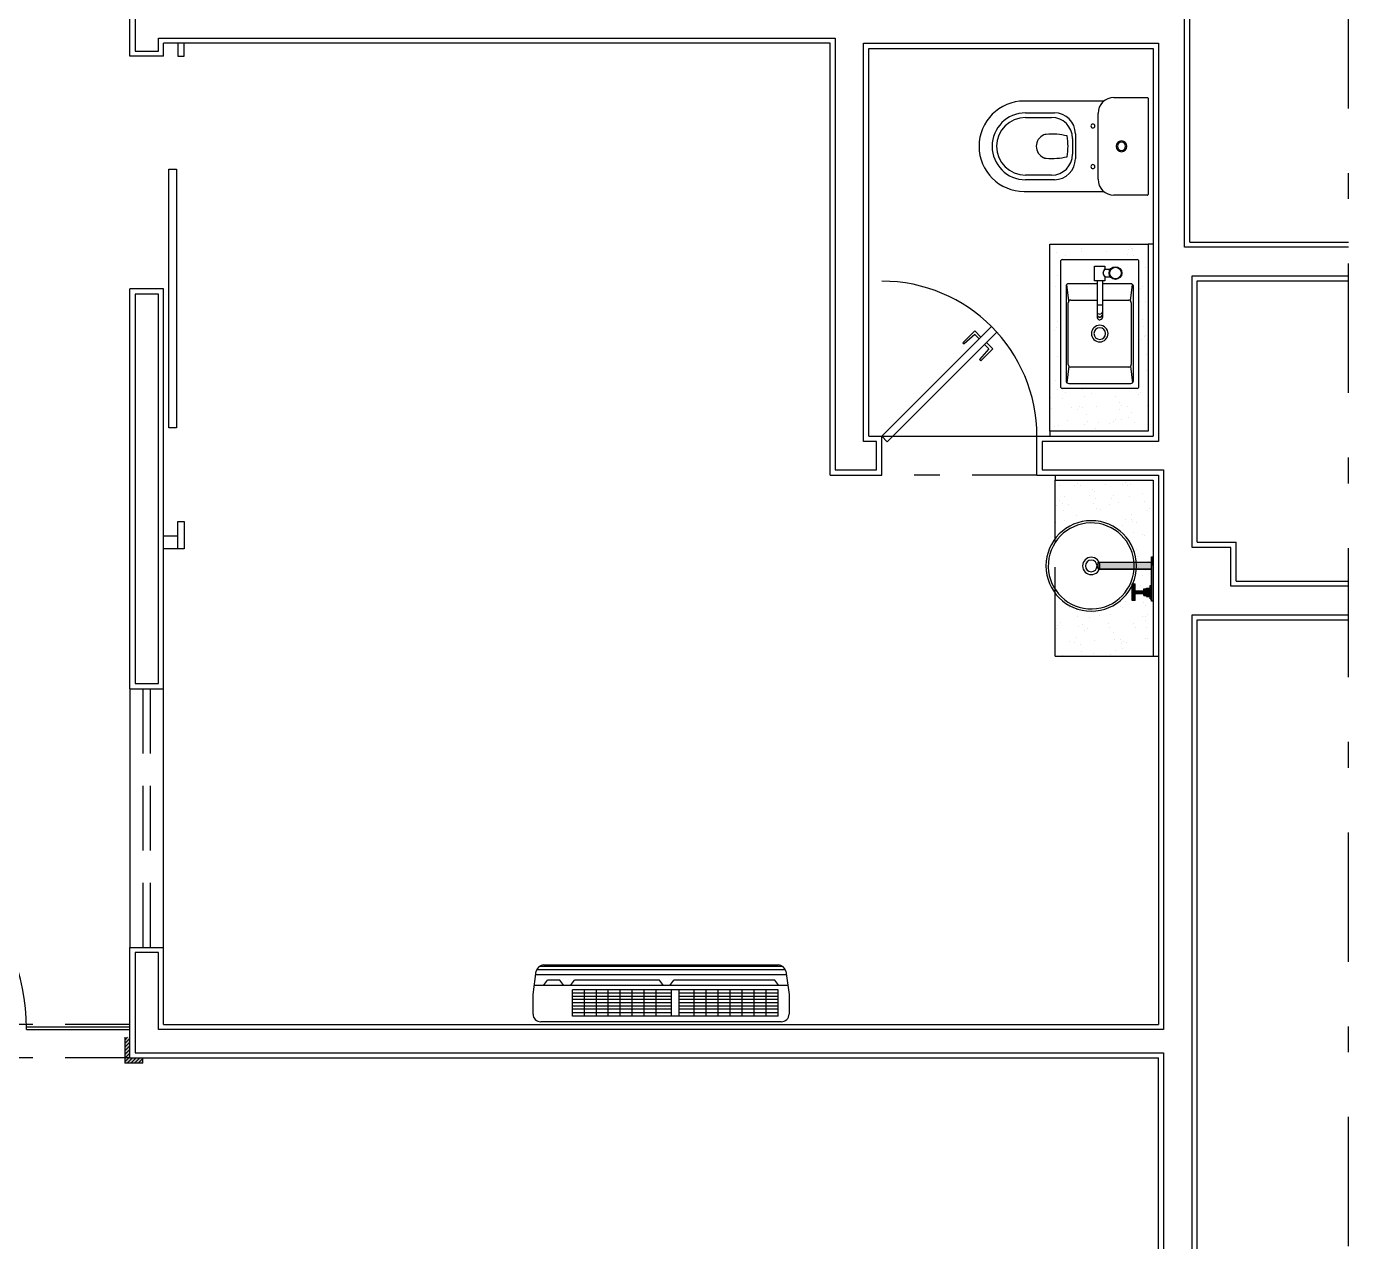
# Model space of a CAD drawing. Header units: millimetres. Extents: x 2317 to 2736, y 1295 to 1343.
# Drawn here: x 2623.78 to 2628.89, y 1310.83 to 1315.53 of the extents above; entities that cross this region are included whole.
import ezdxf

# ---------------------------------------------------------------- set-up
doc = ezdxf.new("R2010")
doc.units = ezdxf.units.MM
for name, pattern in [('CONTINU', [0]), ('DASHDOT', [1, 0.5, -0.25, 0, -0.25]), ('HIDDEN', [0.375, 0.25, -0.125])]:
    doc.linetypes.add(name, pattern=pattern)
doc.layers.add('ARQUITETONICO', color=8, linetype='Continuous')

msp = doc.modelspace()

# ---------------------------------------------------------------- hatches: boundary and pattern name
at = {"layer": 'ARQUITETONICO'}
h = msp.add_hatch(color=256, dxfattribs=at)
h.dxf.hatch_style = 1
h.paths.add_polyline_path([(2628.1334, 1313.4551), (2628.1334, 1313.4289), (2627.9278, 1313.4289), (2627.9271, 1313.442), (2627.9278, 1313.4551)])
h = msp.add_hatch(color=256, dxfattribs=at)
h.dxf.hatch_style = 1
h.paths.add_polyline_path([(2628.14, 1313.476), (2628.14, 1313.442), (2628.1334, 1313.442), (2628.1334, 1313.476)])
h = msp.add_hatch(color=256, dxfattribs=at)
h.dxf.hatch_style = 1
h.paths.add_polyline_path([(2628.14, 1313.442), (2628.14, 1313.3051), (2628.1334, 1313.3051), (2628.1334, 1313.442)])
h = msp.add_hatch(color=256, dxfattribs=at)
h.dxf.hatch_style = 1
h.paths.add_polyline_path([(2628.0697, 1313.3715), (2628.0697, 1313.3451), (2628.0588, 1313.3449), (2628.0588, 1313.3713)])
h = msp.add_hatch(color=256, dxfattribs=at)
h.dxf.hatch_style = 1
h.paths.add_polyline_path([(2628.0697, 1313.3446), (2628.0697, 1313.3336), (2628.0588, 1313.3338), (2628.0588, 1313.3444)])
h = msp.add_hatch(color=256, dxfattribs=at)
h.dxf.hatch_style = 1
h.paths.add_polyline_path([(2628.1036, 1313.3442), (2628.1036, 1313.334), (2628.0697, 1313.334), (2628.0697, 1313.3442)])
h = msp.add_hatch(color=256, dxfattribs=at)
h.dxf.hatch_style = 1
h.paths.add_polyline_path([(2628.1136, 1313.352), (2628.1136, 1313.3262), (2628.1036, 1313.3262), (2628.1036, 1313.352)])
h = msp.add_hatch(color=256, dxfattribs=at)
h.dxf.hatch_style = 1
h.paths.add_polyline_path([(2628.1283, 1313.3553), (2628.1283, 1313.3229), (2628.1136, 1313.3229), (2628.1136, 1313.3553)])
h = msp.add_hatch(color=256, dxfattribs=at)
h.dxf.hatch_style = 1
h.paths.add_polyline_path([(2628.1334, 1313.3651), (2628.1334, 1313.3131), (2628.1283, 1313.3131), (2628.1283, 1313.3651)])
h = msp.add_hatch(color=256, dxfattribs=at)
h.dxf.hatch_style = 1
h.paths.add_polyline_path([(2628.0697, 1313.3331), (2628.0697, 1313.3067), (2628.0588, 1313.3069), (2628.0588, 1313.3333)])
h = msp.add_hatch(color=256, dxfattribs=at)
h.dxf.hatch_style = 1
h.paths.add_polyline_path([(2624.163, 1311.5182), (2624.183, 1311.538), (2624.183, 1311.618), (2624.163, 1311.618)])
h.paths.add_polyline_path([(2624.163, 1311.518), (2624.233, 1311.518), (2624.233, 1311.538), (2624.183, 1311.538)])

# ---------------------------------------------------------------- linework, layer by layer
at = {"layer": 'ARQUITETONICO', "linetype": 'DASHDOT'}
msp.add_line((2628.895, 1308.61), (2628.895, 1322.855), dxfattribs=at)
msp.add_line((2628.895, 1308.61), (2628.895, 1322.855), dxfattribs=at)
at = {"layer": 'ARQUITETONICO'}
for p, q in [((2628.281, 1314.693), (2628.281, 1315.702)), ((2624.183, 1315.412), (2624.183, 1315.642)), ((2628.261, 1314.673), (2628.261, 1315.682)), ((2624.203, 1315.622), (2624.203, 1315.432)), ((2624.203, 1315.432), (2624.293, 1315.432)), ((2624.293, 1315.432), (2624.293, 1315.482)), ((2624.293, 1315.482), (2626.91, 1315.482)), ((2626.89, 1315.462), (2624.313, 1315.462)), ((2624.313, 1315.412), (2624.313, 1315.462)), ((2624.368, 1315.462), (2624.368, 1315.412)), ((2624.393, 1315.412), (2624.393, 1315.462)), ((2626.89, 1313.792), (2626.89, 1315.462)), ((2626.91, 1315.482), (2626.91, 1313.812)), ((2627.02, 1313.922), (2627.02, 1315.462)), ((2627.02, 1315.462), (2628.16, 1315.462)), ((2627.04, 1315.442), (2628.14, 1315.442)), ((2627.04, 1313.942), (2627.04, 1315.442)), ((2628.14, 1315.442), (2628.14, 1313.942)), ((2628.16, 1315.462), (2628.16, 1313.922)), ((2624.313, 1315.412), (2624.183, 1315.412)), ((2624.368, 1315.412), (2624.393, 1315.412)), ((2627.949, 1315.2385), (2627.6411, 1315.2385)), ((2627.9875, 1315.2521), (2628.1173, 1315.2521)), ((2628.12, 1315.2494), (2628.12, 1314.8776)), ((2627.6458, 1315.1928), (2627.7574, 1315.1928)), ((2627.9262, 1314.9362), (2627.9262, 1315.1908)), ((2627.6458, 1315.1751), (2627.7464, 1315.1751)), ((2627.8276, 1315.094), (2627.8276, 1315.033)), ((2627.8385, 1315.1117), (2627.8385, 1315.0153)), ((2624.333, 1313.9752), (2624.333, 1314.9752)), ((2624.333, 1314.9752), (2624.363, 1314.9752)), ((2624.363, 1314.9752), (2624.363, 1313.9752)), ((2627.7464, 1314.9519), (2627.6458, 1314.9519)), ((2627.7574, 1314.9342), (2627.6458, 1314.9342)), ((2627.6411, 1314.8885), (2627.949, 1314.8885)), ((2628.1173, 1314.8749), (2627.9875, 1314.8749)), ((2627.7956, 1314.6842), (2627.7956, 1314.6842)), ((2627.8635, 1314.6696), (2627.8635, 1314.6696)), ((2628.044, 1314.6652), (2628.044, 1314.6652)), ((2628.0526, 1314.6745), (2628.0526, 1314.6745)), ((2628.0556, 1314.6682), (2628.0556, 1314.6682)), ((2628.0609, 1314.6676), (2628.0609, 1314.6676)), ((2628.14, 1314.685), (2628.12, 1314.685)), ((2628.12, 1314.685), (2628.12, 1313.962)), ((2628.895, 1314.673), (2628.261, 1314.673)), ((2628.281, 1314.693), (2628.895, 1314.693)), ((2627.7643, 1314.6517), (2627.7643, 1314.6517)), ((2627.7829, 1314.1313), (2627.7829, 1314.6213)), ((2627.7879, 1314.6263), (2628.0779, 1314.6263)), ((2627.8011, 1314.6429), (2627.8011, 1314.6429)), ((2627.8622, 1314.6549), (2627.8622, 1314.6549)), ((2627.9284, 1314.6272), (2627.9284, 1314.6272)), ((2627.9601, 1314.6581), (2627.9601, 1314.6581)), ((2628.042, 1314.6468), (2628.042, 1314.6468)), ((2628.0579, 1314.6613), (2628.0579, 1314.6613)), ((2628.0643, 1314.6411), (2628.0643, 1314.6411)), ((2628.0829, 1314.6213), (2628.0829, 1314.1313)), ((2627.7681, 1314.5655), (2627.7681, 1314.5655)), ((2627.9553, 1314.5889), (2627.9746, 1314.5889)), ((2628.1082, 1314.5958), (2628.1082, 1314.5958)), ((2628.29, 1313.512), (2628.29, 1314.563)), ((2628.29, 1314.563), (2628.895, 1314.563)), ((2624.183, 1312.9655), (2624.183, 1314.512)), ((2624.313, 1314.512), (2624.183, 1314.512)), ((2624.313, 1312.9655), (2624.313, 1314.512)), ((2627.7637, 1314.5217), (2627.7637, 1314.5217)), ((2627.8029, 1314.5221), (2627.8029, 1314.1563)), ((2627.8139, 1314.4658), (2627.8059, 1314.5291)), ((2627.9226, 1314.5321), (2627.8129, 1314.5321)), ((2628.0529, 1314.5321), (2627.9433, 1314.5321)), ((2627.9546, 1314.5587), (2627.9738, 1314.5587)), ((2628.052, 1314.4658), (2628.06, 1314.5291)), ((2628.0629, 1314.1563), (2628.0629, 1314.5221)), ((2628.0886, 1314.5125), (2628.0886, 1314.5125)), ((2628.0972, 1314.5218), (2628.0972, 1314.5218)), ((2628.31, 1314.543), (2628.895, 1314.543)), ((2628.31, 1313.532), (2628.31, 1314.543)), ((2624.293, 1314.492), (2624.203, 1314.492)), ((2624.203, 1314.492), (2624.203, 1312.9855)), ((2624.293, 1312.9855), (2624.293, 1314.492)), ((2627.8209, 1314.4687), (2627.9226, 1314.4687)), ((2627.9433, 1314.4687), (2628.0449, 1314.4687)), ((2628.0823, 1314.5044), (2628.0823, 1314.5044)), ((2628.0878, 1314.4631), (2628.0878, 1314.4631)), ((2628.1099, 1314.4628), (2628.1099, 1314.4628)), ((2627.8109, 1314.3392), (2627.8109, 1314.4587)), ((2628.0549, 1314.4587), (2628.0549, 1314.2197)), ((2627.5142, 1314.3663), (2627.09, 1313.942)), ((2627.5355, 1314.3451), (2627.5142, 1314.3663)), ((2627.7664, 1314.3622), (2627.7664, 1314.3622)), ((2627.7686, 1314.3845), (2627.7686, 1314.3845)), ((2628.0969, 1314.3941), (2628.0969, 1314.3941)), ((2628.1003, 1314.3676), (2628.1003, 1314.3676)), ((2627.1112, 1313.9208), (2627.5355, 1314.3451)), ((2627.4493, 1314.3499), (2627.4033, 1314.3039)), ((2627.4497, 1314.3354), (2627.408, 1314.2993)), ((2627.4736, 1314.3257), (2627.4493, 1314.3499)), ((2627.4666, 1314.3186), (2627.4497, 1314.3354)), ((2627.7578, 1314.3528), (2627.7578, 1314.3528)), ((2627.8109, 1314.2197), (2627.8109, 1314.3392)), ((2628.0927, 1314.3156), (2628.0927, 1314.3156)), ((2628.1058, 1314.3263), (2628.1058, 1314.3263)), ((2628.1093, 1314.3329), (2628.1093, 1314.3329)), ((2627.4033, 1314.3039), (2627.408, 1314.2993)), ((2627.5046, 1314.2806), (2627.4685, 1314.2388)), ((2627.5191, 1314.2802), (2627.4731, 1314.2342)), ((2627.4878, 1314.2974), (2627.5046, 1314.2806)), ((2627.4948, 1314.3044), (2627.5191, 1314.2802)), ((2628.1149, 1314.2573), (2628.1149, 1314.2573)), ((2627.4731, 1314.2342), (2627.4685, 1314.2388)), ((2627.7703, 1314.2515), (2627.7703, 1314.2515)), ((2627.8139, 1314.2126), (2627.8059, 1314.1492)), ((2628.0449, 1314.2097), (2627.8209, 1314.2097)), ((2628.052, 1314.2126), (2628.06, 1314.1492)), ((2628.1183, 1314.2309), (2628.1183, 1314.2309)), ((2627.7619, 1314.1559), (2627.7619, 1314.1559)), ((2628.1142, 1314.1957), (2628.1142, 1314.1957)), ((2627.7697, 1314.1216), (2627.7697, 1314.1216)), ((2628.0779, 1314.1263), (2627.7879, 1314.1263)), ((2627.8021, 1314.1116), (2627.8021, 1314.1116)), ((2627.8129, 1314.1463), (2628.0529, 1314.1463)), ((2627.8676, 1314.1248), (2627.8676, 1314.1248)), ((2627.9019, 1314.1073), (2627.9019, 1314.1073)), ((2628.0824, 1314.1029), (2628.0824, 1314.1029)), ((2628.091, 1314.1123), (2628.091, 1314.1123)), ((2627.7423, 1314.0904), (2627.7423, 1314.0904)), ((2627.7884, 1314.0901), (2627.7884, 1314.0901)), ((2627.8223, 1314.0531), (2627.8223, 1314.0531)), ((2627.8555, 1314.0568), (2627.8555, 1314.0568)), ((2627.8665, 1314.054), (2627.8665, 1314.054)), ((2627.8731, 1314.0959), (2627.8731, 1314.0959)), ((2627.9201, 1314.0563), (2627.9201, 1314.0563)), ((2627.9937, 1314.0951), (2627.9937, 1314.0951)), ((2628.0075, 1314.0738), (2628.0075, 1314.0738)), ((2628.018, 1314.0595), (2628.018, 1314.0595)), ((2628.0419, 1314.0587), (2628.0419, 1314.0587)), ((2628.1159, 1314.0627), (2628.1159, 1314.0627)), ((2627.7477, 1314.0491), (2627.7477, 1314.0491)), ((2627.8065, 1314.0032), (2627.8065, 1314.0032)), ((2627.847, 1314.0474), (2627.847, 1314.0474)), ((2627.8821, 1314.0269), (2627.8821, 1314.0269)), ((2627.8856, 1314.0005), (2627.8856, 1314.0005)), ((2627.9955, 1314.0082), (2627.9955, 1314.0082)), ((2628.011, 1314.0473), (2628.011, 1314.0473)), ((2628.0164, 1314.006), (2628.0164, 1314.006)), ((2628.0431, 1314.014), (2628.0431, 1314.014)), ((2628.0568, 1314.0354), (2628.0568, 1314.0354)), ((2624.363, 1313.9752), (2624.333, 1313.9752)), ((2628.12, 1313.962), (2627.74, 1313.962)), ((2627.74, 1313.962), (2627.74, 1313.942)), ((2627.7568, 1313.9801), (2627.7568, 1313.9801)), ((2627.7746, 1313.9844), (2627.7746, 1313.9844)), ((2627.8725, 1313.9876), (2627.8725, 1313.9876)), ((2627.9159, 1313.973), (2627.9159, 1313.973)), ((2627.9296, 1313.9944), (2627.9296, 1313.9944)), ((2627.9704, 1313.9908), (2627.9704, 1313.9908)), ((2627.987, 1313.9988), (2627.987, 1313.9988)), ((2628.0683, 1313.994), (2628.0683, 1313.994)), ((2627.07, 1313.922), (2627.02, 1313.922)), ((2627.04, 1313.942), (2627.09, 1313.942)), ((2627.07, 1313.812), (2627.07, 1313.922)), ((2627.09, 1313.792), (2627.09, 1313.942)), ((2627.09, 1313.942), (2627.69, 1313.942)), ((2627.09, 1313.942), (2627.1112, 1313.9208)), ((2627.69, 1313.792), (2627.69, 1313.942)), ((2627.69, 1313.942), (2628.14, 1313.942)), ((2628.16, 1313.922), (2627.71, 1313.922)), ((2627.71, 1313.922), (2627.71, 1313.812)), ((2626.91, 1313.812), (2627.07, 1313.812)), ((2627.71, 1313.812), (2628.18, 1313.812)), ((2628.18, 1313.812), (2628.18, 1311.648)), ((2626.89, 1313.792), (2627.09, 1313.792)), ((2627.69, 1313.792), (2628.16, 1313.792)), ((2627.76, 1313.792), (2627.76, 1313.772)), ((2627.76, 1313.5457), (2627.76, 1313.772)), ((2627.76, 1313.772), (2628.14, 1313.772)), ((2627.7784, 1313.7516), (2627.7784, 1313.7516)), ((2627.8369, 1313.7519), (2627.8369, 1313.7519)), ((2627.8455, 1313.7612), (2627.8455, 1313.7612)), ((2627.8566, 1313.7507), (2627.8566, 1313.7507)), ((2627.9545, 1313.7539), (2627.9545, 1313.7539)), ((2628.0197, 1313.7553), (2628.0197, 1313.7553)), ((2628.0318, 1313.7632), (2628.0318, 1313.7632)), ((2628.0417, 1313.7499), (2628.0417, 1313.7499)), ((2628.0523, 1313.7571), (2628.0523, 1313.7571)), ((2628.14, 1313.772), (2628.14, 1313.092)), ((2628.16, 1313.792), (2628.16, 1311.668)), ((2627.779, 1313.6947), (2627.779, 1313.6947)), ((2627.7964, 1313.7077), (2627.7964, 1313.7077)), ((2627.8925, 1313.7143), (2627.8925, 1313.7143)), ((2627.9062, 1313.7357), (2627.9062, 1313.7357)), ((2627.9129, 1313.7295), (2627.9129, 1313.7295)), ((2627.9164, 1313.703), (2627.9164, 1313.703)), ((2627.9769, 1313.7033), (2627.9769, 1313.7033)), ((2627.9855, 1313.7127), (2627.9855, 1313.7127)), ((2628.0472, 1313.7086), (2628.0472, 1313.7086)), ((2628.0978, 1313.7192), (2628.0978, 1313.7192)), ((2627.7653, 1313.6732), (2627.7653, 1313.6732)), ((2627.7875, 1313.6826), (2627.7875, 1313.6826)), ((2627.791, 1313.6562), (2627.791, 1313.6562)), ((2627.8113, 1313.679), (2627.8113, 1313.679)), ((2627.9091, 1313.6822), (2627.9091, 1313.6822)), ((2627.9218, 1313.6617), (2627.9218, 1313.6617)), ((2627.9364, 1313.6591), (2627.9364, 1313.6591)), ((2627.9706, 1313.6782), (2627.9706, 1313.6782)), ((2628.007, 1313.6854), (2628.007, 1313.6854)), ((2628.1049, 1313.6886), (2628.1049, 1313.6886)), ((2628.1169, 1313.6547), (2628.1169, 1313.6547)), ((2628.1255, 1313.6641), (2628.1255, 1313.6641)), ((2624.368, 1313.507), (2624.368, 1313.612)), ((2624.368, 1313.612), (2624.393, 1313.612)), ((2624.393, 1313.612), (2624.393, 1313.507)), ((2627.7636, 1313.6103), (2627.7636, 1313.6103)), ((2627.7964, 1313.6149), (2627.7964, 1313.6149)), ((2627.8434, 1313.6372), (2627.8434, 1313.6372)), ((2627.8615, 1313.6135), (2627.8615, 1313.6135)), ((2627.9594, 1313.6167), (2627.9594, 1313.6167)), ((2628.02, 1313.5971), (2628.02, 1313.5971)), ((2628.0337, 1313.6185), (2628.0337, 1313.6185)), ((2628.0563, 1313.6396), (2628.0563, 1313.6396)), ((2628.0573, 1313.6199), (2628.0573, 1313.6199)), ((2628.0597, 1313.6131), (2628.0597, 1313.6131)), ((2628.0764, 1313.6105), (2628.0764, 1313.6105)), ((2624.313, 1313.557), (2624.368, 1313.557)), ((2628.0301, 1313.5599), (2628.0301, 1313.5599)), ((2628.0652, 1313.5718), (2628.0652, 1313.5718)), ((2628.0981, 1313.561), (2628.0981, 1313.561)), ((2628.1043, 1313.5586), (2628.1043, 1313.5586)), ((2624.393, 1313.507), (2624.313, 1313.507)), ((2628.0743, 1313.5028), (2628.0743, 1313.5028)), ((2628.44, 1313.512), (2628.29, 1313.512)), ((2628.31, 1313.532), (2628.46, 1313.532)), ((2628.44, 1313.362), (2628.44, 1313.512)), ((2628.46, 1313.382), (2628.46, 1313.532)), ((2628.0777, 1313.4764), (2628.0777, 1313.4764)), ((2628.121, 1313.4578), (2628.121, 1313.4578)), ((2628.0747, 1313.4072), (2628.0747, 1313.4072)), ((2628.0832, 1313.4351), (2628.0832, 1313.4351)), ((2628.0984, 1313.4028), (2628.0984, 1313.4028)), ((2628.1092, 1313.4214), (2628.1092, 1313.4214)), ((2628.0584, 1313.357), (2628.0584, 1313.357)), ((2628.0923, 1313.3661), (2628.0923, 1313.3661)), ((2628.0957, 1313.3396), (2628.0957, 1313.3396)), ((2628.895, 1313.362), (2628.44, 1313.362)), ((2628.46, 1313.382), (2628.895, 1313.382)), ((2627.76, 1313.092), (2627.76, 1313.3357)), ((2627.7902, 1313.2981), (2627.7902, 1313.2981)), ((2628.013, 1313.2853), (2628.013, 1313.2853)), ((2628.0342, 1313.3021), (2628.0342, 1313.3021)), ((2628.1012, 1313.2983), (2628.1012, 1313.2983)), ((2628.1109, 1313.2885), (2628.1109, 1313.2885)), ((2627.8173, 1313.2789), (2627.8173, 1313.2789)), ((2627.8415, 1313.2724), (2627.8415, 1313.2724)), ((2627.845, 1313.246), (2627.845, 1313.246)), ((2627.8934, 1313.2397), (2627.8934, 1313.2397)), ((2627.907, 1313.2611), (2627.907, 1313.2611)), ((2627.9302, 1313.2496), (2627.9302, 1313.2496)), ((2627.9758, 1313.2515), (2627.9758, 1313.2515)), ((2628.0206, 1313.2807), (2628.0206, 1313.2807)), ((2628.0987, 1313.2446), (2628.0987, 1313.2446)), ((2628.1107, 1313.2452), (2628.1107, 1313.2452)), ((2628.1193, 1313.2545), (2628.1193, 1313.2545)), ((2628.29, 1308.29), (2628.29, 1313.252)), ((2628.29, 1313.252), (2628.895, 1313.252)), ((2627.7662, 1313.1986), (2627.7662, 1313.1986)), ((2627.7696, 1313.2102), (2627.7696, 1313.2102)), ((2627.7798, 1313.2201), (2627.7798, 1313.2201)), ((2627.8504, 1313.2047), (2627.8504, 1313.2047)), ((2627.8675, 1313.2134), (2627.8675, 1313.2134)), ((2627.8753, 1313.1896), (2627.8753, 1313.1896)), ((2627.8839, 1313.199), (2627.8839, 1313.199)), ((2627.9654, 1313.2166), (2627.9654, 1313.2166)), ((2627.9715, 1313.2036), (2627.9715, 1313.2036)), ((2627.9849, 1313.1825), (2627.9849, 1313.1825)), ((2628.0633, 1313.2198), (2628.0633, 1313.2198)), ((2628.0702, 1313.201), (2628.0702, 1313.201)), ((2628.1103, 1313.2293), (2628.1103, 1313.2293)), ((2628.1137, 1313.2029), (2628.1137, 1313.2029)), ((2628.31, 1313.232), (2628.895, 1313.232)), ((2628.31, 1308.31), (2628.31, 1313.232)), ((2627.8167, 1313.1489), (2627.8167, 1313.1489)), ((2627.8348, 1313.1454), (2627.8348, 1313.1454)), ((2627.8443, 1313.1626), (2627.8443, 1313.1626)), ((2627.8595, 1313.1357), (2627.8595, 1313.1357)), ((2627.9145, 1313.1521), (2627.9145, 1313.1521)), ((2627.9884, 1313.1561), (2627.9884, 1313.1561)), ((2628.0124, 1313.1553), (2628.0124, 1313.1553)), ((2628.0153, 1313.141), (2628.0153, 1313.141)), ((2628.0239, 1313.1504), (2628.0239, 1313.1504)), ((2628.0345, 1313.1439), (2628.0345, 1313.1439)), ((2628.1103, 1313.1585), (2628.1103, 1313.1585)), ((2628.1192, 1313.1616), (2628.1192, 1313.1616)), ((2627.76, 1313.092), (2628.14, 1313.092)), ((2627.7885, 1313.0949), (2627.7885, 1313.0949)), ((2627.863, 1313.1092), (2627.863, 1313.1092)), ((2627.9073, 1313.1029), (2627.9073, 1313.1029)), ((2627.9748, 1313.0968), (2627.9748, 1313.0968)), ((2627.9938, 1313.1148), (2627.9938, 1313.1148)), ((2628.0209, 1313.1225), (2628.0209, 1313.1225)), ((2628.1283, 1313.0926), (2628.1283, 1313.0926)), ((2628.14, 1313.092), (2628.16, 1313.092)), ((2624.203, 1312.9855), (2624.293, 1312.9855)), ((2624.183, 1312.9655), (2624.313, 1312.9655)), ((2624.183, 1312.9655), (2624.183, 1311.9655)), ((2624.313, 1311.9655), (2624.313, 1312.9655)), ((2624.183, 1311.538), (2624.183, 1311.9655)), ((2624.183, 1311.9655), (2624.313, 1311.9655)), ((2624.313, 1311.668), (2624.313, 1311.9655)), ((2624.293, 1311.9455), (2624.203, 1311.9455)), ((2624.203, 1311.9455), (2624.203, 1311.558)), ((2624.293, 1311.648), (2624.293, 1311.9455)), ((2623.783, 1311.648), (2623.783, 1311.658)), ((2623.783, 1311.658), (2624.183, 1311.658)), ((2624.313, 1311.668), (2628.16, 1311.668)), ((2623.783, 1311.648), (2624.183, 1311.648)), ((2624.163, 1311.618), (2624.163, 1311.518)), ((2624.163, 1311.6074), (2624.1735, 1311.618)), ((2624.163, 1311.5933), (2624.183, 1311.6133)), ((2624.163, 1311.5792), (2624.183, 1311.5992)), ((2628.18, 1311.648), (2624.293, 1311.648)), ((2624.163, 1311.565), (2624.183, 1311.585)), ((2624.163, 1311.5509), (2624.183, 1311.5709)), ((2624.163, 1311.5367), (2624.183, 1311.5567)), ((2624.203, 1311.558), (2628.18, 1311.558)), ((2628.18, 1311.558), (2628.18, 1308.318)), ((2624.163, 1311.5226), (2624.183, 1311.5426)), ((2624.233, 1311.518), (2624.163, 1311.518)), ((2624.1725, 1311.518), (2624.1925, 1311.538)), ((2624.183, 1311.538), (2628.16, 1311.538)), ((2624.1867, 1311.518), (2624.2067, 1311.538)), ((2624.2008, 1311.518), (2624.2208, 1311.538)), ((2624.215, 1311.518), (2624.233, 1311.536)), ((2624.2291, 1311.518), (2624.233, 1311.5219)), ((2624.233, 1311.518), (2624.233, 1311.538)), ((2628.16, 1308.338), (2628.16, 1311.538))]:
    msp.add_line(p, q, dxfattribs=at)
at = {"layer": 'ARQUITETONICO', "linetype": 'Continuous'}
for p, q in [((2627.74, 1314.685), (2628.12, 1314.685)), ((2627.74, 1313.962), (2627.74, 1314.685))]:
    msp.add_line(p, q, dxfattribs=at)
at = {"layer": 'ARQUITETONICO', "linetype": 'DASHDOT', "ltscale": 0.5}
for p, q in [((2627.69, 1313.792), (2627.09, 1313.792)), ((2624.183, 1311.668), (2622.983, 1311.668)), ((2624.183, 1311.538), (2622.983, 1311.538))]:
    msp.add_line(p, q, dxfattribs=at)
at = {"layer": 'ARQUITETONICO', "linetype": 'HIDDEN', "ltscale": 0.2}
msp.add_line((2627.76, 1313.3357), (2627.76, 1313.5457), dxfattribs=at)
at = {"layer": 'ARQUITETONICO', "linetype": 'CONTINU'}
for p, q in [((2627.9266, 1313.442), (2627.9273, 1313.4551)), ((2627.9266, 1313.442), (2627.9267, 1313.442)), ((2627.9266, 1313.442), (2627.9267, 1313.442)), ((2627.9273, 1313.4289), (2627.9266, 1313.442)), ((2627.9267, 1313.442), (2627.9269, 1313.442)), ((2627.9267, 1313.442), (2627.9269, 1313.442)), ((2627.9269, 1313.442), (2627.9271, 1313.442)), ((2627.9269, 1313.442), (2627.9271, 1313.442)), ((2627.9271, 1313.442), (2627.9278, 1313.4551)), ((2627.9278, 1313.4289), (2627.9271, 1313.442)), ((2627.9273, 1313.4551), (2627.9274, 1313.4553)), ((2627.9274, 1313.4551), (2627.9273, 1313.4551)), ((2627.9273, 1313.4551), (2627.9273, 1313.4551)), ((2627.9273, 1313.4551), (2627.9273, 1313.4551)), ((2627.9273, 1313.4551), (2627.9273, 1313.4551)), ((2627.9273, 1313.4551), (2627.9273, 1313.4551)), ((2627.9273, 1313.4551), (2627.9273, 1313.4551)), ((2627.9274, 1313.4553), (2627.9276, 1313.4555)), ((2627.9274, 1313.4551), (2627.9274, 1313.4551)), ((2627.9274, 1313.4551), (2627.9274, 1313.4551)), ((2627.9274, 1313.4551), (2627.9274, 1313.4551)), ((2627.9274, 1313.4551), (2627.9274, 1313.4551)), ((2627.9274, 1313.4551), (2627.9275, 1313.4551)), ((2627.9275, 1313.4551), (2627.9275, 1313.4551)), ((2627.9275, 1313.4551), (2627.9276, 1313.4551)), ((2627.9276, 1313.4555), (2627.9278, 1313.4556)), ((2627.9276, 1313.4551), (2627.9276, 1313.4551)), ((2627.9276, 1313.4551), (2627.9276, 1313.4551)), ((2627.9278, 1313.4551), (2627.9276, 1313.4551)), ((2627.9278, 1313.4551), (2627.9278, 1313.4556)), ((2627.9278, 1313.4556), (2628.1334, 1313.4556)), ((2627.9278, 1313.4551), (2628.1334, 1313.4551)), ((2628.1334, 1313.476), (2628.14, 1313.476)), ((2628.1334, 1313.3051), (2628.1334, 1313.476)), ((2628.14, 1313.3051), (2628.14, 1313.476)), ((2627.9273, 1313.4289), (2627.9274, 1313.4287)), ((2627.9274, 1313.4289), (2627.9273, 1313.4289)), ((2627.9273, 1313.4289), (2627.9273, 1313.4289)), ((2627.9273, 1313.4289), (2627.9273, 1313.4289)), ((2627.9273, 1313.4289), (2627.9273, 1313.4289)), ((2627.9273, 1313.4289), (2627.9273, 1313.4289)), ((2627.9274, 1313.4289), (2627.9274, 1313.4289)), ((2627.9274, 1313.4289), (2627.9274, 1313.4289)), ((2627.9274, 1313.4289), (2627.9274, 1313.4289)), ((2627.9274, 1313.4289), (2627.9274, 1313.4289)), ((2627.9274, 1313.4289), (2627.9275, 1313.4289)), ((2627.9274, 1313.4287), (2627.9276, 1313.4285)), ((2627.9275, 1313.4289), (2627.9275, 1313.4289)), ((2627.9275, 1313.4289), (2627.9276, 1313.4289)), ((2627.9276, 1313.4289), (2627.9276, 1313.4289)), ((2627.9276, 1313.4289), (2627.9277, 1313.4289)), ((2627.9276, 1313.4285), (2627.9278, 1313.4284)), ((2627.9277, 1313.4289), (2627.9278, 1313.4289)), ((2627.9278, 1313.4284), (2627.9278, 1313.4289)), ((2627.9278, 1313.4289), (2628.1334, 1313.4289)), ((2627.9278, 1313.4284), (2628.1334, 1313.4284)), ((2628.0588, 1313.3713), (2628.0697, 1313.3715)), ((2628.0588, 1313.3069), (2628.0588, 1313.3713)), ((2628.0588, 1313.3449), (2628.0697, 1313.3451)), ((2628.0588, 1313.3444), (2628.0697, 1313.3446)), ((2628.0697, 1313.3451), (2628.0697, 1313.3715)), ((2628.0697, 1313.3449), (2628.0697, 1313.3451)), ((2628.0697, 1313.3446), (2628.0697, 1313.3449)), ((2628.0697, 1313.3336), (2628.0697, 1313.3446)), ((2628.0697, 1313.3446), (2628.0697, 1313.3446)), ((2628.0697, 1313.3446), (2628.0697, 1313.3446)), ((2628.0697, 1313.3442), (2628.1036, 1313.3442)), ((2628.1036, 1313.3262), (2628.1036, 1313.352)), ((2628.1036, 1313.352), (2628.1136, 1313.352)), ((2628.1136, 1313.3229), (2628.1136, 1313.3553)), ((2628.1136, 1313.3553), (2628.1283, 1313.3553)), ((2628.1283, 1313.3131), (2628.1283, 1313.3651)), ((2628.1283, 1313.3651), (2628.1334, 1313.3651)), ((2628.0697, 1313.3336), (2628.0588, 1313.3338)), ((2628.0697, 1313.3331), (2628.0588, 1313.3333)), ((2628.0697, 1313.3067), (2628.0588, 1313.3069)), ((2628.0697, 1313.334), (2628.1036, 1313.334)), ((2628.0697, 1313.3333), (2628.0697, 1313.3336)), ((2628.0697, 1313.3336), (2628.0697, 1313.3336)), ((2628.0697, 1313.3336), (2628.0697, 1313.3336)), ((2628.0697, 1313.3331), (2628.0697, 1313.3333)), ((2628.0697, 1313.3067), (2628.0697, 1313.3331)), ((2628.1036, 1313.3262), (2628.1136, 1313.3262)), ((2628.1136, 1313.3229), (2628.1283, 1313.3229)), ((2628.1283, 1313.3131), (2628.1334, 1313.3131)), ((2628.14, 1313.3051), (2628.1334, 1313.3051))]:
    msp.add_line(p, q, dxfattribs=at)
at = {"layer": 'ARQUITETONICO', "linetype": 'HIDDEN'}
for p, q in [((2624.233, 1312.9655), (2624.233, 1311.9655)), ((2624.263, 1311.9655), (2624.263, 1312.9655))]:
    msp.add_line(p, q, dxfattribs=at)
at = {"layer": 'ARQUITETONICO', "ltscale": 0.5}
for p, q in [((2625.7415, 1311.783), (2625.7539, 1311.8732)), ((2626.721, 1311.8592), (2625.7519, 1311.8592)), ((2626.7175, 1311.8789), (2625.7555, 1311.8789)), ((2626.7074, 1311.8921), (2625.7655, 1311.8921)), ((2625.7834, 1311.898), (2626.6895, 1311.898)), ((2626.7191, 1311.8732), (2626.7315, 1311.783)), ((2626.7267, 1311.818), (2625.7463, 1311.818)), ((2625.7815, 1311.818), (2625.7969, 1311.8382)), ((2625.8455, 1311.8382), (2625.7969, 1311.8382)), ((2625.8609, 1311.818), (2625.8455, 1311.8382)), ((2625.886, 1311.818), (2625.9015, 1311.8382)), ((2626.2306, 1311.8382), (2625.9015, 1311.8382)), ((2626.246, 1311.818), (2626.2306, 1311.8382)), ((2626.2705, 1311.818), (2626.286, 1311.8382)), ((2626.676, 1311.8382), (2626.286, 1311.8382)), ((2626.6915, 1311.818), (2626.676, 1311.8382)), ((2625.7415, 1311.708), (2625.7415, 1311.783)), ((2626.4115, 1311.801), (2625.894, 1311.801)), ((2625.894, 1311.6992), (2625.894, 1311.801)), ((2626.2765, 1311.7885), (2625.894, 1311.7885)), ((2626.2765, 1311.776), (2625.894, 1311.776)), ((2626.2765, 1311.7635), (2625.894, 1311.7635)), ((2626.2765, 1311.751), (2625.894, 1311.751)), ((2625.9402, 1311.6992), (2625.9402, 1311.801)), ((2625.9865, 1311.6992), (2625.9865, 1311.801)), ((2626.0327, 1311.6992), (2626.0327, 1311.801)), ((2626.079, 1311.6992), (2626.079, 1311.801)), ((2626.1252, 1311.6992), (2626.1252, 1311.801)), ((2626.1715, 1311.6992), (2626.1715, 1311.801)), ((2626.2177, 1311.6992), (2626.2177, 1311.801)), ((2626.2765, 1311.6992), (2626.2765, 1311.801)), ((2626.3065, 1311.6992), (2626.3065, 1311.801)), ((2626.689, 1311.7885), (2626.3065, 1311.7885)), ((2626.689, 1311.776), (2626.3065, 1311.776)), ((2626.689, 1311.7635), (2626.3065, 1311.7635)), ((2626.689, 1311.751), (2626.3065, 1311.751)), ((2626.3652, 1311.6992), (2626.3652, 1311.801)), ((2626.4115, 1311.6992), (2626.4115, 1311.801)), ((2626.689, 1311.801), (2626.4115, 1311.801)), ((2626.4577, 1311.6992), (2626.4577, 1311.801)), ((2626.504, 1311.6992), (2626.504, 1311.801)), ((2626.5502, 1311.6992), (2626.5502, 1311.801)), ((2626.5965, 1311.6992), (2626.5965, 1311.801)), ((2626.6427, 1311.6992), (2626.6427, 1311.801)), ((2626.689, 1311.6992), (2626.689, 1311.801)), ((2626.7315, 1311.783), (2626.7315, 1311.708)), ((2626.2765, 1311.7385), (2625.894, 1311.7385)), ((2626.2765, 1311.7264), (2625.894, 1311.7264)), ((2626.2765, 1311.7124), (2625.894, 1311.7124)), ((2626.689, 1311.7385), (2626.3065, 1311.7385)), ((2626.689, 1311.7264), (2626.3065, 1311.7264)), ((2626.689, 1311.7124), (2626.3065, 1311.7124)), ((2626.7015, 1311.678), (2625.7715, 1311.678)), ((2626.4115, 1311.6992), (2625.894, 1311.6992)), ((2626.689, 1311.6992), (2626.4115, 1311.6992))]:
    msp.add_line(p, q, dxfattribs=at)
at = {"layer": 'ARQUITETONICO'}
msp.add_lwpolyline([(2627.953, 1314.5571), (2627.953, 1314.5428), (2627.9129, 1314.5428), (2627.9129, 1314.6), (2627.953, 1314.6), (2627.953, 1314.5905), (2627.9522, 1314.5893), (2627.9515, 1314.5883), (2627.9509, 1314.5874), (2627.9502, 1314.5864), (2627.9497, 1314.5856), (2627.9493, 1314.5848), (2627.9488, 1314.5839), (2627.9485, 1314.5835), (2627.9483, 1314.583), (2627.9481, 1314.5825), (2627.9478, 1314.5821), (2627.9476, 1314.5816), (2627.9474, 1314.5811), (2627.9472, 1314.5806), (2627.947, 1314.58), (2627.9468, 1314.5795), (2627.9466, 1314.579), (2627.9464, 1314.5784), (2627.9462, 1314.5779), (2627.9461, 1314.5773), (2627.946, 1314.5767), (2627.9459, 1314.5761), (2627.9458, 1314.5755), (2627.9457, 1314.5749), (2627.9457, 1314.5743), (2627.9457, 1314.5737), (2627.9457, 1314.5731), (2627.9458, 1314.5725), (2627.9458, 1314.5719), (2627.9459, 1314.5713), (2627.946, 1314.5707), (2627.9461, 1314.5701), (2627.9463, 1314.5695), (2627.9465, 1314.569), (2627.9466, 1314.5684), (2627.9468, 1314.5679), (2627.947, 1314.5674), (2627.9472, 1314.5668), (2627.9474, 1314.5663), (2627.9477, 1314.5658), (2627.9479, 1314.5654), (2627.9481, 1314.5649), (2627.9484, 1314.5644), (2627.9486, 1314.564), (2627.9491, 1314.5631), (2627.9496, 1314.5623), (2627.95, 1314.5615), (2627.9505, 1314.5608), (2627.9512, 1314.5598), (2627.9515, 1314.5592, 0.006646)], format="xyb", close=True, dxfattribs=at)
for points in [[(2627.9546, 1314.5587, -0.006968), (2627.953, 1314.5606), (2627.9528, 1314.5608), (2627.9522, 1314.5617), (2627.9517, 1314.5623), (2627.9512, 1314.563), (2627.9506, 1314.5637), (2627.9501, 1314.5645), (2627.9499, 1314.5649), (2627.9496, 1314.5653), (2627.9493, 1314.5657), (2627.9491, 1314.5662), (2627.9488, 1314.5666), (2627.9486, 1314.5671), (2627.9484, 1314.5675), (2627.9481, 1314.568), (2627.9479, 1314.5685), (2627.9477, 1314.569), (2627.9475, 1314.5694), (2627.9474, 1314.57), (2627.9472, 1314.5705), (2627.9471, 1314.571), (2627.947, 1314.5713), (2627.9469, 1314.5715), (2627.9469, 1314.5718), (2627.9469, 1314.5721), (2627.9468, 1314.5723), (2627.9468, 1314.5726), (2627.9468, 1314.5729), (2627.9467, 1314.5732), (2627.9467, 1314.5734), (2627.9467, 1314.5737), (2627.9467, 1314.574), (2627.9467, 1314.5743), (2627.9467, 1314.5745), (2627.9468, 1314.5748), (2627.9468, 1314.5751), (2627.9468, 1314.5753), (2627.9469, 1314.5756), (2627.9469, 1314.5759), (2627.947, 1314.5762), (2627.947, 1314.5764), (2627.9472, 1314.5769), (2627.9473, 1314.5775), (2627.9475, 1314.578), (2627.9477, 1314.5785), (2627.9479, 1314.579), (2627.9481, 1314.5794), (2627.9483, 1314.5799), (2627.9485, 1314.5804), (2627.9488, 1314.5808), (2627.949, 1314.5813), (2627.9493, 1314.5817), (2627.9495, 1314.5821), (2627.9498, 1314.5825), (2627.95, 1314.5829), (2627.9503, 1314.5833), (2627.9508, 1314.5841), (2627.9513, 1314.5848), (2627.9518, 1314.5855), (2627.9523, 1314.5861), (2627.953, 1314.5869), (2627.9537, 1314.5878), (2627.9546, 1314.5889), (2627.9553, 1314.5889)], [(2627.953, 1314.5905, 0.414213), (2627.9546, 1314.5889)], [(2627.9546, 1314.5587, 0.414213), (2627.953, 1314.5571)]]:
    msp.add_lwpolyline(points, format="xyb", dxfattribs=at)
for points in [[(2627.9226, 1314.5428), (2627.9226, 1314.4497)], [(2627.9433, 1314.5428), (2627.9433, 1314.4497)], [(2627.9433, 1314.4497), (2627.9226, 1314.4497)], [(2627.9226, 1314.4497), (2627.9226, 1314.4122)], [(2627.9226, 1314.4115), (2627.9226, 1314.4018)], [(2627.9433, 1314.4497), (2627.9433, 1314.4122)], [(2627.9433, 1314.4115), (2627.9433, 1314.4018)]]:
    msp.add_lwpolyline(points, dxfattribs=at)
for radius in [0.0246, 0.0233, 0.0223]:
    msp.add_circle((2627.9937, 1314.5733), radius, dxfattribs=at)
for centre, radius, start, end in [((2627.6411, 1315.0635), 0.175, 90, 270), ((2627.9875, 1315.1908), 0.0613, 90.0001, 179.9999), ((2628.1173, 1315.2494), 0.00271, 0.0018, 89.9982), ((2627.6458, 1315.0635), 0.1293, 90, 270), ((2627.7574, 1315.1117), 0.0812, 360, 90), ((2627.6458, 1315.0635), 0.1116, 90, 270), ((2627.7464, 1315.094), 0.0812, 360, 90), ((2627.9064, 1315.1421), 0.00761, 0, 180), ((2627.9064, 1315.1421), 0.00761, 180, 0), ((2627.7346, 1315.0635), 0.0474, 111.9243, 248.0759), ((2627.7282, 1315.0792), 0.0304, 94.8331, 111.9239), ((2627.7478, 1314.8478), 0.2627, 76.979, 94.8335), ((2627.5585, 1315.0635), 0.2518, 350.808, 9.192), ((2628.017, 1315.0635), 0.0208, 0, 180), ((2628.017, 1315.0635), 0.0157, 0, 180), ((2627.7478, 1315.2792), 0.2627, 265.1667, 283.0212), ((2627.7464, 1315.033), 0.0812, 270, 360), ((2628.017, 1315.0635), 0.0208, 180, 0), ((2628.017, 1315.0635), 0.0157, 180, 0), ((2627.7282, 1315.0478), 0.0304, 248.0752, 265.1659), ((2627.7574, 1315.0153), 0.0812, 270, 360), ((2627.9064, 1314.9849), 0.00761, 0, 180), ((2627.9064, 1314.9849), 0.00761, 180, 0), ((2627.9875, 1314.9362), 0.0613, 180.0001, 269.9999), ((2628.1173, 1314.8776), 0.00271, 269.9982, 0.0018), ((2627.7879, 1314.6213), 0.005, 90, 180), ((2628.0779, 1314.6213), 0.005, 360, 90), ((2627.09, 1313.942), 0.6, 0, 90), ((2627.8129, 1314.5221), 0.01, 90, 180), ((2628.0529, 1314.5221), 0.01, 360, 90), ((2627.8209, 1314.4587), 0.01, 90, 180), ((2628.0449, 1314.4587), 0.01, 360, 90), ((2627.9329, 1314.3392), 0.032, 90, 270), ((2627.9329, 1314.3392), 0.0225, 90, 270), ((2627.9329, 1314.3392), 0.032, 270, 90), ((2627.9329, 1314.3392), 0.0225, 270, 90), ((2627.8209, 1314.2197), 0.01, 180, 270), ((2628.0449, 1314.2197), 0.01, 270, 360), ((2627.8129, 1314.1563), 0.01, 180, 225.001), ((2628.0529, 1314.1563), 0.01, 314.999, 360), ((2627.7879, 1314.1313), 0.005, 180, 270), ((2627.8129, 1314.1563), 0.01, 225.001, 269.9999), ((2628.0529, 1314.1563), 0.01, 270, 314.999), ((2628.0779, 1314.1313), 0.005, 270, 360), ((2627.9, 1313.4407), 0.175, 90, 270), ((2627.9, 1313.4407), 0.1662, 85.6056, 85.459), ((2627.9, 1313.4407), 0.175, 270, 90), ((2627.9, 1313.4407), 0.0335, 90, 270), ((2627.9, 1313.4407), 0.0225, 90, 270), ((2627.9, 1313.4407), 0.0335, 270, 90), ((2627.9, 1313.4407), 0.0225, 270, 90), ((2623.0197, 1311.653), 0.7633, 0.0009, 89.6225)]:
    msp.add_arc(centre, radius, start, end, dxfattribs=at)
at = {"layer": 'ARQUITETONICO', "ltscale": 0.5}
for centre, start, end in [((2625.7834, 1311.868), 90, 170), ((2626.6895, 1311.868), 10, 90), ((2625.7715, 1311.708), 180, 270), ((2626.7015, 1311.708), 270, 0)]:
    msp.add_arc(centre, 0.03, start, end, dxfattribs=at)
at = {"layer": 'ARQUITETONICO'}
for centre, major_axis, start_param, end_param in [((2627.9329, 1314.4234), (0.0103, 0), 3.141593, 6.283185), ((2627.9329, 1314.4122), (0.0103, 0), 3.141593, 6.283185), ((2627.9329, 1314.4115), (-0.0103, 0), 6.280062, 6.283074), ((2627.9329, 1314.4115), (-0.0103, 0), 6.283074, 8.471289), ((2627.9329, 1314.4115), (-0.0103, 0), 2.188103, 3.141482), ((2627.9329, 1314.4115), (-0.0103, 0), 3.141482, 3.144722), ((2627.9329, 1314.4018), (-0.0103, 0), 6.283074, 8.471289), ((2627.9329, 1314.4115), (-0.00971, 0), 0.961662, 2.178992), ((2627.9329, 1314.4018), (-0.0103, 0), 2.188103, 3.141482)]:
    msp.add_ellipse(centre, major_axis=major_axis, ratio=0.866025, start_param=start_param, end_param=end_param, dxfattribs=at)

doc.saveas('drawing.dxf')
